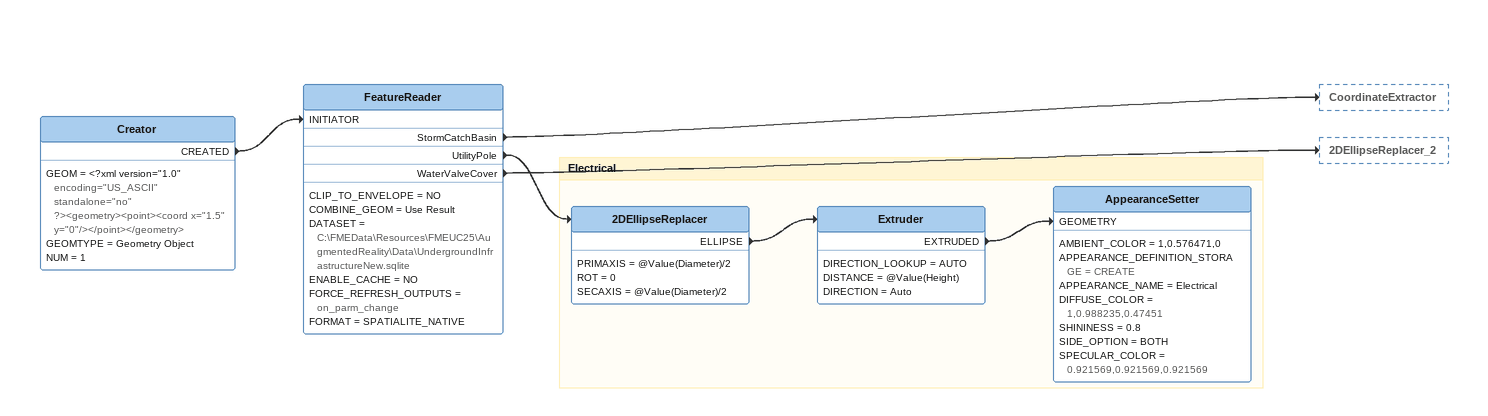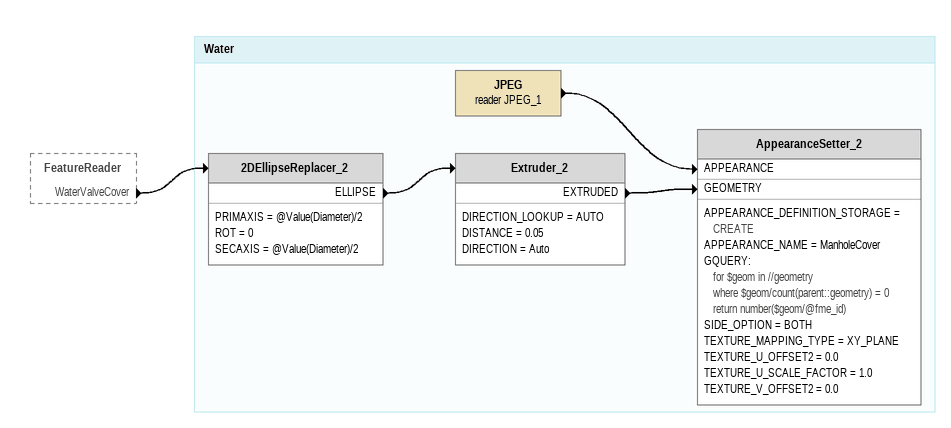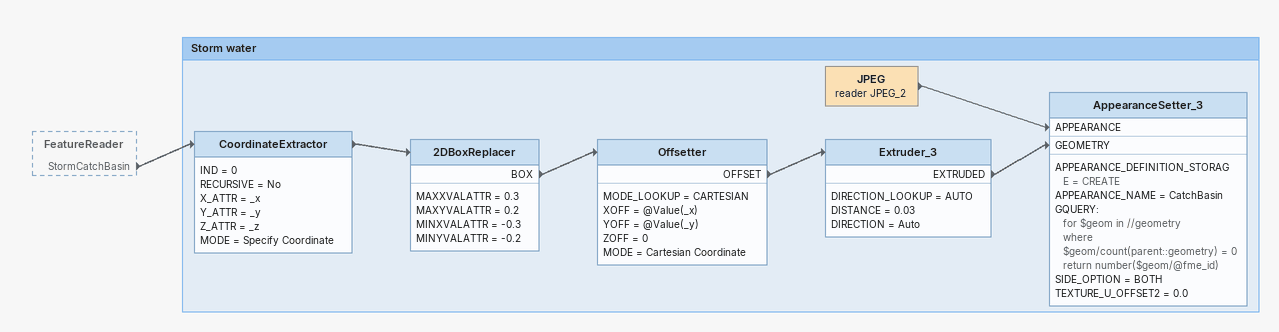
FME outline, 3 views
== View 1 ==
Creator
    GEOM = <?xml version="1.0" encoding="US_ASCII" standalone="no" ?><geometry><point><coord x="1.5" y="0"/></point></geometry>
    GEOMTYPE = Geometry Object
    NUM = 1
    CREATED -> FeatureReader [INITIATOR]
FeatureReader
    CLIP_TO_ENVELOPE = NO
    COMBINE_GEOM = Use Result
    DATASET = C:\FMEData\Resources\FMEUC25\AugmentedReality\Data\UndergroundInfrastructureNew.sqlite
    ENABLE_CACHE = NO
    FORCE_REFRESH_OUTPUTS = on_parm_change
    FORMAT = SPATIALITE_NATIVE
    StormCatchBasin -> CoordinateExtractor
    UtilityPole -> 2DEllipseReplacer
    WaterValveCover -> 2DEllipseReplacer_2

Bookmark: Electrical
2DEllipseReplacer
    PRIMAXIS = @Value(Diameter)/2
    ROT = 0
    SECAXIS = @Value(Diameter)/2
    ELLIPSE -> Extruder
Extruder
    DIRECTION_LOOKUP = AUTO
    DISTANCE = @Value(Height)
    DIRECTION = Auto
    EXTRUDED -> AppearanceSetter [GEOMETRY]
AppearanceSetter
    AMBIENT_COLOR = 1,0.576471,0
    APPEARANCE_DEFINITION_STORAGE = CREATE
    APPEARANCE_NAME = Electrical
    DIFFUSE_COLOR = 1,0.988235,0.47451
    SHININESS = 0.8
    SIDE_OPTION = BOTH
    SPECULAR_COLOR = 0.921569,0.921569,0.921569

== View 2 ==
FeatureReader [outside]
    WaterValveCover -> 2DEllipseReplacer_2

Bookmark: Water
2DEllipseReplacer_2
    PRIMAXIS = @Value(Diameter)/2
    ROT = 0
    SECAXIS = @Value(Diameter)/2
    ELLIPSE -> Extruder_2
Extruder_2
    DIRECTION_LOOKUP = AUTO
    DISTANCE = 0.05
    DIRECTION = Auto
    EXTRUDED -> AppearanceSetter_2 [GEOMETRY]
JPEG (reader JPEG_1)
    -> AppearanceSetter_2 [APPEARANCE]
AppearanceSetter_2
    APPEARANCE_DEFINITION_STORAGE = CREATE
    APPEARANCE_NAME = ManholeCover
    GQUERY:
      for $geom in //geometry
      where $geom/count(parent::geometry) = 0
      return number($geom/@fme_id)
    SIDE_OPTION = BOTH
    TEXTURE_MAPPING_TYPE = XY_PLANE
    TEXTURE_U_OFFSET2 = 0.0
    TEXTURE_U_SCALE_FACTOR = 1.0
    TEXTURE_V_OFFSET2 = 0.0

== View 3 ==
FeatureReader [outside]
    StormCatchBasin -> CoordinateExtractor

Bookmark: Storm water
CoordinateExtractor
    IND = 0
    RECURSIVE = No
    X_ATTR = _x
    Y_ATTR = _y
    Z_ATTR = _z
    MODE = Specify Coordinate
    -> 2DBoxReplacer
2DBoxReplacer
    MAXXVALATTR = 0.3
    MAXYVALATTR = 0.2
    MINXVALATTR = -0.3
    MINYVALATTR = -0.2
    BOX -> Offsetter
Offsetter
    MODE_LOOKUP = CARTESIAN
    XOFF = @Value(_x)
    YOFF = @Value(_y)
    ZOFF = 0
    MODE = Cartesian Coordinate
    OFFSET -> Extruder_3
Extruder_3
    DIRECTION_LOOKUP = AUTO
    DISTANCE = 0.03
    DIRECTION = Auto
    EXTRUDED -> AppearanceSetter_3 [GEOMETRY]
JPEG (reader JPEG_2)
    -> AppearanceSetter_3 [APPEARANCE]
AppearanceSetter_3
    APPEARANCE_DEFINITION_STORAGE = CREATE
    APPEARANCE_NAME = CatchBasin
    GQUERY:
      for $geom in //geometry
      where $geom/count(parent::geometry) = 0
      return number($geom/@fme_id)
    SIDE_OPTION = BOTH
    TEXTURE_U_OFFSET2 = 0.0
